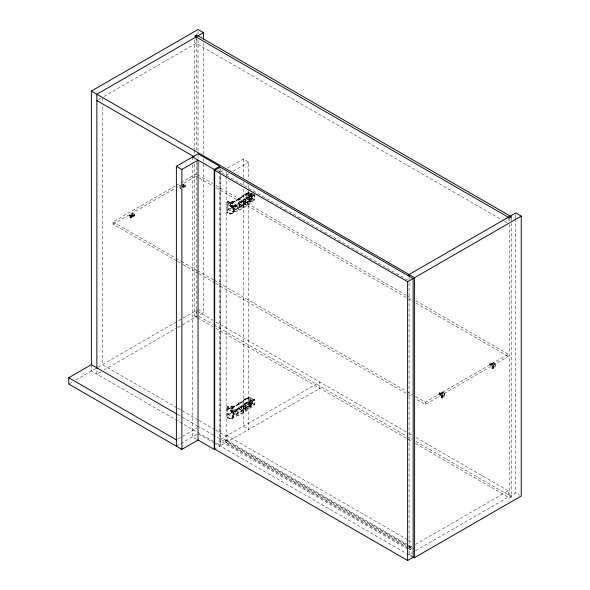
<?xml version="1.0" encoding="UTF-8"?>
<svg xmlns="http://www.w3.org/2000/svg" width="590" height="590" viewBox="0 0 590 590"><rect width="100%" height="100%" fill="white"/><g stroke="black" fill="none" stroke-linecap="round" stroke-linejoin="round"><path stroke-width="0.44" stroke-dasharray="2.95 2.21" d="M245.905 193.844L246.296 193.299L248.493 193.129L252.151 193.963L252.203 198.159L249.238 199.87C244.518 200.268 243.943 189.479 249.238 196.028L250.993 195.017M245.905 197.68L246.296 197.141L248.98 196.979L251.878 197.51L252.203 198.159M245.905 398.766L246.296 398.228L248.493 398.058L252.151 398.892L252.203 403.081L249.238 404.792C244.518 405.197 243.943 394.408 249.238 400.957L250.993 399.939L252.203 403.081L251.878 402.432L248.98 401.908L246.296 402.063L245.905 402.609M182.856 187.089A1.143 0.656 -60 0 0 182.937 186.816L182.952 186.683M441.836 396.347L441.645 396.097A1.143 0.656 -60 0 1 442.426 394.953A1.143 0.656 -60 0 1 443.208 395.197L441.645 396.576A1.143 0.656 -60 0 0 442.426 396.819A1.143 0.656 -60 0 0 443.208 395.676L441.637 396.458M492.584 367.046L492.392 366.796A1.143 0.656 -60 0 1 493.174 365.653A1.143 0.656 -60 0 1 493.955 365.896L492.392 367.282A1.143 0.656 -60 0 0 493.174 367.518A1.143 0.656 -60 0 0 493.955 366.375L492.377 367.164M254.039 194.368L248.589 192.325L241.723 196.234L241.244 197.429L238.205 198.388L239.481 197.967L240.174 198.365L241.244 197.746L241.723 196.559L248.589 192.65L254.415 194.833L254.415 199.309L248.589 197.126L243.419 200.113L242.896 201.411L230.823 208.381L229.068 207.982L227.696 208.772L227.961 212.289L229.871 213.241L232.578 213.359C235.012 208.963 230.734 203.86 227.003 201.728L227.003 212.843L230.373 214.082L233.537 212.754C235.963 208.388 231.664 203.292 227.961 201.175L227.003 201.728M254.415 404.231L248.589 402.055L243.419 405.042L242.896 406.333L230.823 413.31L229.068 412.904L227.696 413.701L227.836 414.291L233.183 417.233C234.001 412.86 230.602 408.715 227.003 406.658L227.003 417.772L230.373 419.003L232.578 418.288L233.19 417.233C241.384 415.397 248.095 409.6 254.821 404.703L254.821 399.585L248.589 397.254L243.419 400.241L242.896 401.856L230.823 408.833L229.068 408.428L227.696 409.224L232.836 412.233L232.836 416.71C241.059 415.013 247.712 409.099 254.415 404.231L254.415 399.755L248.589 397.572L241.723 401.48L241.244 402.675L238.205 403.634L239.481 402.572L240.174 402.97L241.244 402.351L241.723 401.163L246.989 398.117L252.048 400.013L252.048 404.489L236.155 414.755L230.395 411.429L231.892 410.035L232.932 410.544L232.556 411.2L232.969 410.64M242.896 196.935L243.419 195.32L242.896 196.935L230.823 203.904L229.068 203.498L227.696 204.295L232.836 207.304L232.836 211.788C241.059 210.092 247.712 204.177 254.415 199.309M241.244 201.588L240.174 202.208L239.481 201.81L238.205 202.864L241.244 201.905L241.723 200.394L246.989 197.355L251.642 199.095L251.642 195.253L246.989 193.196L252.048 195.091L252.048 199.568L236.155 209.826L230.395 206.5L231.892 205.106L232.932 205.615L232.556 206.271L232.969 205.718M241.244 201.905L241.723 200.394M227.696 209.096L229.068 208.3L230.823 208.705L242.896 201.728L243.419 200.113M242.896 401.856L243.419 400.241M241.244 406.834L239.481 406.731L238.205 407.793L241.244 406.834L241.723 405.323L246.989 402.277L251.642 404.017L251.642 400.182L246.989 398.117M227.696 414.018L229.068 413.229L230.823 413.627L242.896 406.658L243.419 405.042M250.632 200.814L249.334 202.001L248.501 201.138C248.412 199.339 251.731 197.628 250.632 200.814L249.784 201.692L248.67 201.684M251.642 199.095L235.816 209.31L235.816 205.468L230.395 202.341L231.892 200.947L232.932 201.463L232.556 202.119L232.969 201.559M230.395 202.341L231.892 201.271L232.969 201.876M230.395 206.5L231.892 205.431L232.969 206.035M251.642 400.182L235.816 410.397L230.395 407.27L231.892 405.876L232.932 406.385L232.556 407.041L232.969 406.481M230.395 407.27L231.892 406.193L232.969 406.805M230.395 411.429L231.892 410.352L232.969 410.965M254.415 194.833C247.874 199.14 241.856 205.667 233.788 206.758L233.788 211.235M254.415 399.755L247.608 404.865L237.844 410.898L237.844 415.375M254.098 195.194C247.623 199.951 241.081 205.423 233.183 207.186L227.961 204.177L227.836 209.369M247.638 201.264L245.573 202.613L245.573 205.173L245.211 202.407L247.638 201.264L247.638 203.823L245.573 205.173M254.821 194.663L254.821 199.781L246.908 205.644L238.028 211.028L234.06 211.795L234.06 206.677M254.821 399.585L246.908 405.455L238.028 410.832L233.788 411.68L233.788 416.164M247.638 406.185L245.573 407.543L245.573 410.102L245.211 407.336L247.638 406.185L247.638 408.745L245.573 410.102M251.642 195.253L239.555 203.307L239.555 207.149M252.048 195.091L239.901 203.189L239.901 207.665M252.048 400.013L239.901 408.11M251.642 404.017L235.816 414.232L230.395 411.105M245.211 204.966L247.321 203.639L247.321 201.079M245.211 409.895L247.321 408.56L247.321 406.001M231.627 418.834L233.537 417.676C235.963 413.31 231.664 408.221 227.961 406.104L227.003 406.658M243.567 201.456L246.037 200.342L246.037 202.901L243.913 204.214L243.567 201.456L243.913 204.214M243.913 201.655L246.037 200.342M243.567 204.015L245.698 202.702L245.698 200.143M243.567 406.385L246.037 405.264L246.037 407.823L243.913 409.143L243.567 406.385L243.913 409.143M243.913 406.584L246.037 405.264M243.567 408.944L245.698 407.624L245.698 405.065M98.434 99.695L102.358 97.424L102.358 102.033M104.01 96.472L196.094 43.306L503.543 220.815M176.749 260.928L113.029 224.134L113.029 221.899L175.525 185.813M176.314 185.356L196.094 173.939L196.094 176.174L176.314 187.598M113.029 224.134L175.525 188.055M129.594 215.505L132.824 213.639L134.24 214.458A2.308 1.335 0 0 1 134.033 216.206A2.308 1.335 0 0 1 131.01 216.323L129.594 215.505L129.594 217.135A2.308 1.335 -60 0 0 131.209 217.835A2.308 1.335 -60 0 0 132.824 215.269L132.824 213.639M181.632 185.459L183.571 184.338L184.987 185.157A2.308 1.335 0 0 1 185.12 186.654A2.308 1.335 0 0 1 182.753 187.273M182.472 186.492L183.94 185.754A1.143 0.656 0 0 0 182.797 185.754M182.671 186.61L184.36 185.99A1.143 0.656 0 0 1 184.176 186.787A1.143 0.656 0 0 1 182.797 186.897M130.619 216.899L133.517 214.989L130.633 217.017A1.143 0.656 -60 0 0 131.408 217.253A1.143 0.656 -60 0 0 132.19 216.11L132.005 215.859M182.671 186.838L184.264 185.924M220.66 172.066L225.373 169.352M227.681 168.017L243.287 159.005L248.781 162.176L248.781 179.685M226.154 175.245L229.274 173.438M233.175 171.189L248.781 162.176M227.349 201.891L228.308 201.338M228.913 202.982L229.871 202.429M227.696 204.295L229.068 203.181L230.823 203.587L242.896 196.61M232.556 202.119L233.116 202.444L234.525 201.102L238.124 199.627L235.152 201.264L234.525 201.102M232.556 201.795L233.116 202.119L233.898 201.463M230.373 204.383L231.332 203.83M238.124 199.944L239.245 199.302L238.205 198.388M231.627 205.991L232.578 205.438M241.723 200.711L246.989 197.672L252.048 199.568M233.913 206.139L234.525 205.261L239.245 203.144L233.116 206.596L232.556 206.271M232.556 205.954L233.116 206.279L233.898 205.622M243.419 200.438L248.589 197.444L254.821 199.781M227.003 212.843L227.961 212.289M233.19 209.406L234.142 208.853M227.349 213.086L228.308 212.533M233.397 210.977L234.348 210.424M228.913 213.794L229.871 213.241M227.961 209.295L233.183 212.304L234.142 211.751M230.373 214.082L231.332 213.528M231.627 213.912L233.537 212.754M68.75 384.06L72.644 381.811M75.771 380.004L197.237 309.875M194.641 164.116L194.641 316.041L196.581 314.92L196.581 162.073M100.846 371.87L96.863 374.171L96.863 369.569M104.01 370.048L177.258 327.752M177.833 327.421L203.528 312.589L203.528 162.501M227.696 409.224L229.068 408.11L230.823 408.509L242.896 401.539M232.556 407.041L233.116 407.366L234.525 406.031L238.124 404.556L235.152 406.193L234.525 406.031M177.937 438.96L196.662 428.148M232.556 406.724L233.116 407.048L233.898 406.392M238.124 404.873L239.245 404.231L238.205 403.309M252.048 404.489L246.989 402.601L241.723 405.323M232.556 411.2L233.116 411.525L233.898 410.551L237.785 408.516L239.245 408.391L238.205 407.793M232.556 410.883L233.116 411.208L233.898 410.551M238.124 408.715L233.913 411.068M243.419 405.36L248.589 402.373L254.821 404.703M227.961 406.104L227.961 409.099L233.183 412.115L234.06 411.606L234.06 416.724M176.381 446.202L198.034 433.702L213.499 442.633M227.003 417.772L227.961 417.219L227.961 414.217M220.66 439.299L319.891 382.01L319.891 388.353L220.66 445.642L214.31 441.976M214.192 449.374L220.173 445.922L413.14 557.329M415.699 396.642L425.257 402.159L508.322 354.199L508.322 356.441L425.257 404.401L415.699 398.884M440.317 394.186L441.785 393.213A1.143 0.656 0 0 0 440.406 393.316A1.143 0.656 0 0 0 440.228 394.113L442.205 393.456A1.143 0.656 0 0 1 442.028 394.253A1.143 0.656 0 0 1 440.642 394.356L440.524 394.068M491.064 364.886L492.532 363.919A1.143 0.656 0 0 0 491.153 364.023A1.143 0.656 0 0 0 490.969 364.819L492.952 364.155A1.143 0.656 0 0 1 492.768 364.952A1.143 0.656 0 0 1 491.389 365.062L491.271 364.775M440.524 394.304L442.109 393.382M491.271 365.004L492.856 364.089M441.637 396.229L443.223 395.307M492.377 366.928L493.97 366.014M411.968 546.428L409.099 548.088L214.31 435.634M415.559 544.356L508.322 490.799L508.322 497.149M412.329 548.088L409.099 549.954L220.66 441.165M409.099 282.802L409.099 554.438L412.277 552.594M415.559 550.706L515.756 492.856L519.687 495.121M415.633 443.636L509.782 497.99L511.722 496.869L511.722 223.396M232.578 418.288L229.871 418.17L227.961 417.219M250.632 199L249.334 199.767L248.928 201.832M248.928 406.761L249.894 406.68L250.632 405.743L249.142 406.812L248.501 406.068C249.695 403.531 251.915 401.849 248.774 406.23L248.67 406.613M251.178 199.273L250.204 199.354L249.017 201.441L249.644 202.178L250.942 201.441L251.583 199.958L251.178 199.273L250.765 201.345L249.187 201.987M251.178 404.202L250.204 404.283L249.017 406.363L249.644 407.1L250.942 406.37L251.583 404.88L251.178 404.202L250.765 406.267L249.187 406.908M243.139 204.811L241.649 205.305L241.104 206.603L242.136 207.525L243.25 206.876L243.81 205.585L243.139 204.811L242.741 206.581L241.251 207.075M243.139 409.74L241.649 410.227L241.104 411.525L242.136 412.447L243.25 411.805L243.81 410.515L243.139 409.74L242.741 411.51L241.251 411.997M251.414 199.413L249.659 199.951L249.231 202.009M243.663 205.114L242.136 205.585L241.723 207.348M251.414 404.334L249.659 404.88L249.231 406.938M243.663 410.035L242.136 410.507L241.723 412.277M227.003 407.137C230.41 409.062 234.355 413.73 232.136 417.735L230.115 418.435L227.003 417.292M504.339 221.272L508.322 223.573M217.489 170.237L408.302 280.405M197.687 174.854L212.82 183.593M216.006 185.437L406.37 295.339M407.166 295.796L411.945 298.562M415.928 300.856L508.322 354.199M238.205 198.705L239.245 199.302M196.094 176.174L198.483 177.553M199.28 178.018L212.82 185.835M216.006 187.672L407.963 298.496M408.759 298.96L411.945 300.797M415.928 303.098L508.322 356.441M238.205 202.547L239.245 203.144M238.205 202.864L239.245 203.462M230.395 202.023L236.155 205.35L236.155 209.826M230.395 206.183L235.816 209.31M227.725 208.838L232.836 211.788M180.474 188.461L180.879 188.697M492.303 368.492L492.709 368.728M132.005 215.63L132.19 215.63A1.143 0.656 -60 0 0 131.408 215.387A1.143 0.656 -60 0 0 130.633 216.53L133.192 215.048A1.143 0.656 0 0 0 131.813 215.158A1.143 0.656 0 0 0 131.636 215.955L131.725 215.785M129.734 217.762L130.132 217.99M441.556 397.793L441.962 398.021M113.029 221.899L175.156 257.764M175.953 258.228L180.732 260.987M181.528 261.444L196.662 270.183M197.458 270.64L213.388 279.837M214.185 280.294L406.141 391.126M406.938 391.583L412.513 394.806M177.546 261.385L182.325 264.143M183.121 264.6L198.255 273.34M199.051 273.797L214.981 282.994M215.778 283.458L407.734 394.282M408.531 394.74L412.513 397.041M198.034 309.418L203.528 312.589M197.68 311.454L212.761 320.156M215.933 321.993L408.14 432.964M408.936 433.421L412.115 435.258M416.098 437.551L508.322 490.799M198.97 316.306L213.337 324.596M214.133 325.053L406.407 436.062M407.203 436.526L411.99 439.292M415.979 441.593L511.722 496.869M194.641 316.041L197.031 317.427M197.68 317.796L212.99 326.639M215.933 328.335L412.447 441.792M238.205 403.634L239.245 404.231M238.205 407.469L239.245 408.066M230.395 406.945L236.155 410.271L236.155 414.755M227.725 413.767L232.836 416.71M407.609 539.769L227.12 435.568L227.12 441.91L407.609 546.111M408.405 540.226L412.38 542.52M176.956 407.72L102.358 364.657L102.358 105.721M177.745 408.177L198.38 420.087M199.177 420.545L215.048 429.712M215.837 430.169L226.154 436.128M407.904 544.762L225.033 439.181L225.505 442.847L407.587 547.962M408.7 545.226L411.879 547.063M223.89 439.299L407.587 545.352M408.354 545.794L413.944 549.025M408.405 546.569L412.38 548.87M177.479 414.364L196.854 425.552M197.65 426.01L213.521 435.177M408.376 548.42L413.944 551.635M213.521 441.519L91.369 370.999L91.369 364.657M409.099 554.438L412.233 556.245M214.273 443.075L219.687 446.202L219.687 169.05M196.463 439.137L192.539 436.873L192.539 162.479M133.517 215.217L133.613 215.291A1.143 0.656 0 0 1 133.428 216.088A1.143 0.656 0 0 1 132.049 216.191L131.931 215.903M227.696 408.9L227.836 414.291M182.952 186.447L182.937 186.329A1.143 0.656 -60 0 0 182.856 186.152M515.756 214.775L515.756 217.54M515.756 218.462L515.756 492.856M511.722 217.872L511.722 222.474M509.782 218.071L509.782 220.83M509.782 224.517L509.782 497.99M508.322 217.231L508.322 221.759M489.877 363.824L489.877 364.288M439.13 393.124L439.13 393.589M425.257 402.159L425.257 404.401M409.099 277.234L409.099 279.955M251.93 193.712L251.93 197.547M251.311 193.616L251.311 197.451M250.765 193.786L250.765 197.62M250.765 398.707L250.765 402.55M249.238 196.028L249.238 199.87M249.238 400.957L249.238 404.792M249.179 193.188L249.179 197.031M248.781 185.216L248.781 188.903M248.781 189.825L248.781 429.409L243.287 426.238L243.287 188.498M248.324 193.166L248.324 197.001M248.324 398.088L248.324 401.93M247.63 193.114L247.63 196.949M246.222 193.321L246.222 197.163M245.912 193.616L246.001 197.997M243.287 159.005L243.287 177.435M243.287 182.044L243.287 184.81M240.071 204.686L240.071 209.162M238.028 205.91L238.028 211.028M238.028 410.832L238.028 415.95M237.844 205.969L237.844 210.446M235.816 410.397L235.816 414.232M233.183 207.186L233.183 212.304M233.183 412.115L233.183 417.233M227.961 201.175L227.961 204.177M226.154 171.661L226.154 175.348M226.154 176.27L226.154 442.471M220.66 175.754L220.66 445.642M220.173 168.961L220.173 171.727M220.173 172.641L220.173 445.922M203.528 42.805L203.528 154.219M203.528 158.821L203.528 161.579M198.034 31.344L198.034 34.102M198.034 39.626L198.034 151.04M198.034 154.705L198.034 158.408M196.581 38.689L196.581 150.103M196.094 36.964L196.094 43.306M196.094 310.539L196.094 316.882M194.641 39.81L194.641 149.381M194.641 150.303L194.641 153.983M192.539 156.955L192.539 161.557M185.452 185.584L185.452 186.056M183.571 184.338L183.571 185.975A2.308 1.335 -60 0 1 183.025 187.45M180.341 186.204L180.341 187.841A2.308 1.335 -60 0 0 180.621 188.512M179.935 185.511L179.935 187.605A2.308 1.335 -60 0 0 180.798 188.527M134.704 214.885L134.704 215.35M182.797 186.661A1.143 0.656 0 0 0 184.176 186.558A1.143 0.656 0 0 0 184.36 185.762L183.94 185.518A1.143 0.656 0 0 0 182.797 185.518M182.885 186.735A2.308 1.335 -60 0 0 183.166 185.739L183.166 183.638L184.987 184.692A2.308 1.335 0 0 1 185.12 186.189A2.308 1.335 0 0 1 182.753 186.809M130.427 216.412L130.427 216.899A1.143 0.656 -60 0 0 131.209 217.135A1.143 0.656 -60 0 0 131.99 215.992L131.99 215.512A1.143 0.656 -60 0 0 131.209 215.269A1.143 0.656 -60 0 0 130.427 216.412M441.851 396.215L441.851 396.694A1.143 0.656 -60 0 0 442.633 396.937A1.143 0.656 -60 0 0 443.415 395.794L443.415 395.307A1.143 0.656 -60 0 0 442.633 395.071A1.143 0.656 -60 0 0 441.851 396.215M492.598 366.914L492.598 367.393A1.143 0.656 -60 0 0 493.373 367.636A1.143 0.656 -60 0 0 494.154 366.493L494.154 366.014A1.143 0.656 -60 0 0 493.373 365.771A1.143 0.656 -60 0 0 492.598 366.914M492.768 363.787L492.532 363.683A1.143 0.656 0 0 0 491.153 363.787A1.143 0.656 0 0 0 490.969 364.583L491.389 364.827A1.143 0.656 0 0 0 492.768 364.723A1.143 0.656 0 0 0 492.952 363.927L492.768 363.787M133.428 214.922L133.192 214.819A1.143 0.656 0 0 0 131.813 214.922A1.143 0.656 0 0 0 131.636 215.719L132.049 215.962A1.143 0.656 0 0 0 133.428 215.852A1.143 0.656 0 0 0 133.613 215.055L133.428 214.922M442.028 393.088L441.785 392.984A1.143 0.656 0 0 0 440.406 393.088A1.143 0.656 0 0 0 440.228 393.884L440.642 394.127A1.143 0.656 0 0 0 442.028 394.017A1.143 0.656 0 0 0 442.205 393.22L442.028 393.088M495.394 363.905L493.579 362.857A2.308 1.335 0 0 0 490.548 362.975A2.308 1.335 0 0 0 490.349 364.723L492.163 365.771L492.163 367.872A2.308 1.335 -60 0 0 493.778 368.573A2.308 1.335 -60 0 0 495.394 366.007L495.394 363.905M494.995 364.141L493.579 363.322A2.308 1.335 0 0 0 490.548 363.44A2.308 1.335 0 0 0 490.349 365.188L491.758 366.007L491.758 367.636A2.308 1.335 -60 0 0 493.373 368.337A2.308 1.335 -60 0 0 494.995 365.771L494.995 364.141M134.24 213.986L132.418 212.938L132.418 215.04A2.308 1.335 -60 0 1 130.803 217.607A2.308 1.335 -60 0 1 129.188 216.906L129.188 214.804L131.01 215.852A2.308 1.335 0 0 0 134.033 215.741A2.308 1.335 0 0 0 134.24 213.986M444.654 393.205L442.832 392.151A2.308 1.335 0 0 0 439.801 392.269A2.308 1.335 0 0 0 439.602 394.017L441.416 395.071L441.416 397.166A2.308 1.335 -60 0 0 443.031 397.867A2.308 1.335 -60 0 0 444.654 395.3L444.654 393.205M444.248 393.434L442.832 392.623A2.308 1.335 0 0 0 439.801 392.733A2.308 1.335 0 0 0 439.602 394.489L441.018 395.3L441.018 396.937A2.308 1.335 -60 0 0 442.633 397.638A2.308 1.335 -60 0 0 444.248 395.071L444.248 393.434"/><path stroke-width="0.89" d="M91.369 364.554L91.369 91.081L198.034 29.5L203.528 32.671L203.528 39.117M203.528 32.671L96.863 94.252L96.863 368.647M176.381 446.202L176.381 166.284L198.034 153.784L219.687 166.284L219.687 168.128M176.381 166.284L181.875 169.455L198.034 160.126L198.034 440.044L181.875 449.374L68.75 384.06L68.75 377.718L91.369 364.657L177.015 414.099M192.539 156.955L214.192 169.455L219.687 166.284M214.679 170.296L220.173 167.125L413.14 278.532L413.14 557.329L407.638 560.5L214.679 449.093L214.679 170.296L407.638 281.703L413.14 278.532M91.369 91.081L414.593 277.691L521.25 216.11L521.25 496.028L414.593 557.609L413.022 556.702M521.25 216.11L515.756 212.938L409.099 274.52L409.099 276.356M96.863 100.595L194.044 156.704M197.952 440L214.192 449.374L214.192 169.455M68.75 377.718L176.381 439.86M414.593 277.691L414.593 557.609M407.638 281.703L407.638 560.5M181.875 169.455L181.875 449.374M196.581 35.002L194.641 36.123L509.782 218.071L511.722 216.95L196.581 35.002"/></g></svg>
